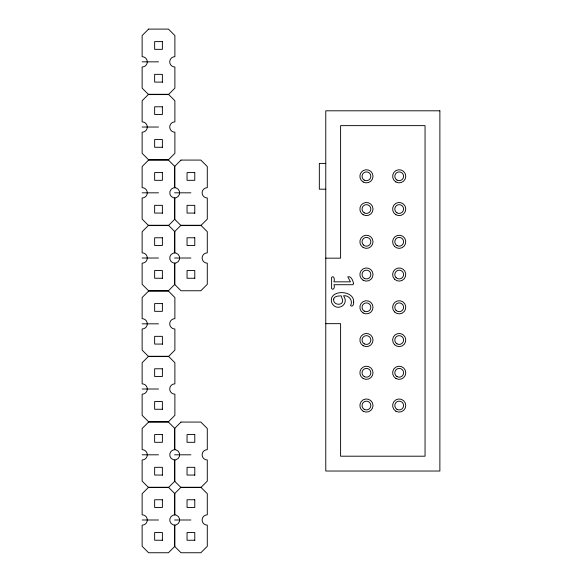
<?xml version="1.0" encoding="UTF-8"?>
<svg xmlns="http://www.w3.org/2000/svg" width="582" height="582" viewBox="0 0 582 582"><rect width="100%" height="100%" fill="white"/><g stroke="black" fill="none" stroke-linecap="round" stroke-linejoin="round"><path stroke-width="0.87" d="M142.139 61.845L158.515 61.845M162.378 82.091L154.645 82.091L154.645 74.351L162.378 74.351L162.378 82.36M142.139 127.036L158.515 127.036M162.378 147.275L154.645 147.275L154.645 139.542L162.378 139.542L162.378 147.544M325.775 163.404L319.329 163.404L319.329 189.194L325.775 189.194M142.139 192.824L158.515 192.824M174.542 192.824L190.911 192.824M162.378 213.07L154.645 213.07L154.645 205.33L162.378 205.33L162.378 213.339M194.781 213.07L187.048 213.07L187.048 205.33L194.781 205.33L194.781 213.339M142.139 258.015L158.515 258.015M174.542 258.015L190.911 258.015M325.775 258.168L340.601 258.168L340.601 125.632L425.049 125.632L425.049 456.201L340.601 456.201L340.601 323.665L325.775 323.665M162.378 278.254L154.645 278.254L154.645 270.521L162.378 270.521L162.378 278.523M194.781 278.254L187.048 278.254L187.048 270.521L194.781 270.521L194.781 278.523M142.139 323.832L158.515 323.832M162.378 344.071L154.645 344.071L154.645 336.338L162.378 336.338L162.378 344.348M142.139 389.016L158.515 389.016M162.378 409.262L154.645 409.262L154.645 401.522L162.378 401.522L162.378 409.532M142.139 454.811L158.515 454.811M174.542 454.811L190.911 454.811M162.378 475.05L154.645 475.05L154.645 467.317L162.378 467.317L162.378 475.327M194.781 475.05L187.048 475.05L187.048 467.317L194.781 467.317L194.781 475.327M142.139 519.995L158.515 519.995M174.542 519.995L190.911 519.995M162.378 540.242L154.645 540.242L154.645 532.501L162.378 532.501L162.378 540.511M194.781 540.242L187.048 540.242L187.048 532.501L194.781 532.501L194.781 540.511M353.478 283.376L353.012 284.722L333.923 284.722C335.079 286.562 333.813 290.949 331.609 288.65L331.609 277.301C334.184 274.864 334.861 280.051 333.923 281.834L350.444 281.834L347.818 276.814C351.048 275.621 353.085 280.808 353.478 283.376M353.63 301.942C354.096 303.768 352.677 307.587 350.575 305.637C353.216 300.69 349.098 295.023 343.526 295.78C349.913 304.662 336.694 312.272 331.9 303.106C327.077 289.443 354.307 289.21 353.63 301.942M333.712 299.09C332.649 303.331 338.368 305.666 341.496 303.418L342.347 302.211L342.653 300.348L341.227 295.831L337.596 296.107L335.254 296.915A3.114 3.114 0 0 0 333.712 299.09M148.585 29.1L142.139 35.546L142.139 56.694A5.158 5.158 0 0 1 147.297 61.845A5.158 5.158 0 0 1 142.139 67.003L142.139 88.151L148.585 94.597L168.438 94.597L174.884 88.151L174.884 67.003A5.158 5.158 0 0 1 169.726 61.845A5.158 5.158 0 0 1 174.884 56.694L174.884 35.546L168.438 29.1L148.585 29.1M148.585 94.284L142.139 100.73L142.139 121.878A5.158 5.158 0 0 1 147.297 127.036A5.158 5.158 0 0 1 142.139 132.194L142.139 153.335L148.585 159.781L168.438 159.781L174.884 153.335L174.884 132.194A5.158 5.158 0 0 1 169.726 127.036A5.158 5.158 0 0 1 174.884 121.878L174.884 100.73L168.438 94.284L148.585 94.284M148.585 160.079L142.139 166.525L142.139 187.673A5.158 5.158 0 0 1 147.297 192.824A5.158 5.158 0 0 1 142.139 197.982L142.139 219.13L148.585 225.576L168.438 225.576L174.884 219.13L174.884 197.982L173.552 197.807A5.158 5.158 0 0 1 173.552 187.848L174.884 187.673L174.884 166.525L168.438 160.079L148.585 160.079M180.987 160.079L174.542 166.525L174.542 187.673L175.873 187.848A5.158 5.158 0 0 1 175.873 197.807L174.542 197.982L174.542 219.13L180.987 225.576L200.841 225.576L207.287 219.13L207.287 197.982A5.158 5.158 0 0 1 202.129 192.824A5.158 5.158 0 0 1 207.287 187.673L207.287 166.525L200.841 160.079L180.987 160.079M148.585 225.263L142.139 231.709L142.139 252.857A5.158 5.158 0 0 1 147.297 258.015A5.158 5.158 0 0 1 142.139 263.173L142.139 284.314L148.585 290.76L168.438 290.76L174.884 284.314L174.884 263.173L173.552 262.999A5.158 5.158 0 0 1 173.552 253.032L174.884 252.857L174.884 231.709L168.438 225.263L148.585 225.263M180.987 225.263L174.542 231.709L174.542 252.857L175.873 253.032A5.158 5.158 0 0 1 175.873 262.999L174.542 263.173L174.542 284.314L180.987 290.76L200.841 290.76L207.287 284.314L207.287 263.173A5.158 5.158 0 0 1 202.129 258.015A5.158 5.158 0 0 1 207.287 252.857L207.287 231.709L200.841 225.263L180.987 225.263M148.585 291.087L142.139 297.533L142.139 318.674A5.158 5.158 0 0 1 147.297 323.832A5.158 5.158 0 0 1 142.139 328.99L142.139 350.131L148.585 356.577L168.438 356.577L174.884 350.131L174.884 328.99A5.158 5.158 0 0 1 169.726 323.832A5.158 5.158 0 0 1 174.884 318.674L174.884 297.533L168.438 291.087L148.585 291.087M148.585 356.271L142.139 362.717L142.139 383.858A5.158 5.158 0 0 1 147.297 389.016A5.158 5.158 0 0 1 142.139 394.174L142.139 415.322L148.585 421.768L168.438 421.768L174.884 415.322L174.884 394.174A5.158 5.158 0 0 1 169.726 389.016A5.158 5.158 0 0 1 174.884 383.858L174.884 362.717L168.438 356.271L148.585 356.271M148.585 422.066L142.139 428.512L142.139 449.653A5.158 5.158 0 0 1 147.297 454.811A5.158 5.158 0 0 1 142.139 459.969L142.139 481.11L148.585 487.556L168.438 487.556L174.884 481.11L174.884 459.969L173.552 459.795A5.158 5.158 0 0 1 173.552 449.828L174.884 449.653L174.884 428.512L168.438 422.066L148.585 422.066M180.987 422.066L174.542 428.512L174.542 449.653L175.873 449.828A5.158 5.158 0 0 1 175.873 459.795L174.542 459.969L174.542 481.11L180.987 487.556L200.841 487.556L207.287 481.11L207.287 459.969A5.158 5.158 0 0 1 202.129 454.811A5.158 5.158 0 0 1 207.287 449.653L207.287 428.512L200.841 422.066L180.987 422.066M148.585 487.25L142.139 493.696L142.139 514.837A5.158 5.158 0 0 1 147.297 519.995A5.158 5.158 0 0 1 142.139 525.153L142.139 546.302L148.585 552.747L168.438 552.747L174.884 546.302L174.884 525.153L173.552 524.979A5.158 5.158 0 0 1 173.552 515.019L174.884 514.837L174.884 493.696L168.438 487.25L148.585 487.25M180.987 487.25L174.542 493.696L174.542 514.837L175.873 515.019A5.158 5.158 0 0 1 175.873 524.979L174.542 525.153L174.542 546.302L180.987 552.747L200.841 552.747L207.287 546.302L207.287 525.153A5.158 5.158 0 0 1 202.129 519.995A5.158 5.158 0 0 1 207.287 514.837L207.287 493.696L200.841 487.25L180.987 487.25M162.378 41.606L154.645 41.606L154.645 49.339L162.378 49.339L162.378 41.606M162.378 106.79L154.645 106.79L154.645 114.53L162.378 114.53L162.378 106.79M439.876 110.806L325.775 110.806L325.775 471.027L439.876 471.027L439.876 110.806M162.378 172.585L154.645 172.585L154.645 180.318L162.378 180.318L162.378 172.585M194.781 172.585L187.048 172.585L187.048 180.318L194.781 180.318L194.781 172.585M162.378 237.769L154.645 237.769L154.645 245.509L162.378 245.509L162.378 237.769M194.781 237.769L187.048 237.769L187.048 245.509L194.781 245.509L194.781 237.769M162.378 303.593L154.645 303.593L154.645 311.326L162.378 311.326L162.378 303.593M162.378 368.777L154.645 368.777L154.645 376.51L162.378 376.51L162.378 368.777M162.378 434.572L154.645 434.572L154.645 442.305L162.378 442.305L162.378 434.572M194.781 434.572L187.048 434.572L187.048 442.305L194.781 442.305L194.781 434.572M162.378 499.756L154.645 499.756L154.645 507.489L162.378 507.489L162.378 499.756M194.781 499.756L187.048 499.756L187.048 507.489L194.781 507.489L194.781 499.756M394.545 311.937A6.577 6.577 0 0 0 405.552 308.991A6.577 6.577 0 0 0 397.499 300.938A6.577 6.577 0 0 0 394.545 311.937M395.913 181.991A6.577 6.577 0 0 0 405.77 176.295A6.577 6.577 0 0 0 395.913 170.606A6.577 6.577 0 0 0 395.913 181.991M363.161 181.991A6.577 6.577 0 0 0 373.026 176.295A6.577 6.577 0 0 0 363.161 170.606A6.577 6.577 0 0 0 363.161 181.991M364.245 180.114A4.409 4.409 0 0 0 370.858 176.295A4.409 4.409 0 0 0 364.245 172.483A4.409 4.409 0 0 0 364.245 180.114M396.997 180.114A4.409 4.409 0 0 0 403.602 176.295A4.409 4.409 0 0 0 396.997 172.483A4.409 4.409 0 0 0 396.997 180.114M395.913 214.743A6.577 6.577 0 0 0 405.77 209.047A6.577 6.577 0 0 0 395.913 203.351A6.577 6.577 0 0 0 395.913 214.743M363.161 214.743A6.577 6.577 0 0 0 373.026 209.047A6.577 6.577 0 0 0 363.161 203.351A6.577 6.577 0 0 0 363.161 214.743M364.245 212.859A4.409 4.409 0 0 0 370.858 209.047A4.409 4.409 0 0 0 364.245 205.228A4.409 4.409 0 0 0 364.245 212.859M396.997 212.859A4.409 4.409 0 0 0 403.602 209.047A4.409 4.409 0 0 0 396.997 205.228A4.409 4.409 0 0 0 396.997 212.859M394.545 246.441A6.577 6.577 0 0 0 405.552 243.494A6.577 6.577 0 0 0 397.499 235.441A6.577 6.577 0 0 0 394.545 246.441M363.161 247.488A6.577 6.577 0 0 0 373.026 241.792A6.577 6.577 0 0 0 363.161 236.103A6.577 6.577 0 0 0 363.161 247.488M363.335 244.913A4.409 4.409 0 0 0 370.705 242.934A4.409 4.409 0 0 0 365.307 237.536A4.409 4.409 0 0 0 363.335 244.913M396.997 245.611A4.409 4.409 0 0 0 403.602 241.792A4.409 4.409 0 0 0 396.997 237.98A4.409 4.409 0 0 0 396.997 245.611M394.545 279.193A6.577 6.577 0 0 0 405.552 276.246A6.577 6.577 0 0 0 397.499 268.193A6.577 6.577 0 0 0 394.545 279.193M363.161 280.24A6.577 6.577 0 0 0 373.026 274.544A6.577 6.577 0 0 0 363.161 268.848A6.577 6.577 0 0 0 363.161 280.24M364.245 278.356A4.409 4.409 0 0 0 370.858 274.544A4.409 4.409 0 0 0 364.245 270.725A4.409 4.409 0 0 0 364.245 278.356M396.08 277.658A4.409 4.409 0 0 0 403.45 275.679A4.409 4.409 0 0 0 398.059 270.288A4.409 4.409 0 0 0 396.08 277.658M395.913 411.227A6.577 6.577 0 0 0 405.77 405.538A6.577 6.577 0 0 0 395.913 399.841A6.577 6.577 0 0 0 395.913 411.227M363.161 411.227A6.577 6.577 0 0 0 373.026 405.538A6.577 6.577 0 0 0 363.161 399.841A6.577 6.577 0 0 0 363.161 411.227M364.245 409.35A4.409 4.409 0 0 0 370.858 405.538A4.409 4.409 0 0 0 364.245 401.718A4.409 4.409 0 0 0 364.245 409.35M396.997 409.35A4.409 4.409 0 0 0 403.602 405.538A4.409 4.409 0 0 0 396.997 401.718A4.409 4.409 0 0 0 396.997 409.35M395.913 378.482A6.577 6.577 0 0 0 405.77 372.786A6.577 6.577 0 0 0 395.913 367.089A6.577 6.577 0 0 0 395.913 378.482M363.161 378.482A6.577 6.577 0 0 0 373.026 372.786A6.577 6.577 0 0 0 363.161 367.089A6.577 6.577 0 0 0 363.161 378.482M364.245 376.605A4.409 4.409 0 0 0 370.858 372.786A4.409 4.409 0 0 0 364.245 368.973A4.409 4.409 0 0 0 364.245 376.605M396.997 376.605A4.409 4.409 0 0 0 403.602 372.786A4.409 4.409 0 0 0 396.997 368.973A4.409 4.409 0 0 0 396.997 376.605M394.545 344.69A6.577 6.577 0 0 0 405.552 341.743A6.577 6.577 0 0 0 397.499 333.69A6.577 6.577 0 0 0 394.545 344.69M363.161 345.73A6.577 6.577 0 0 0 373.026 340.041A6.577 6.577 0 0 0 363.161 334.344A6.577 6.577 0 0 0 363.161 345.73M364.245 343.853A4.409 4.409 0 0 0 370.858 340.041A4.409 4.409 0 0 0 364.245 336.221A4.409 4.409 0 0 0 364.245 343.853M396.997 343.853A4.409 4.409 0 0 0 403.602 340.041A4.409 4.409 0 0 0 396.997 336.221A4.409 4.409 0 0 0 396.997 343.853M363.161 312.985A6.577 6.577 0 0 0 373.026 307.289A6.577 6.577 0 0 0 363.161 301.592A6.577 6.577 0 0 0 363.161 312.985M364.245 311.108A4.409 4.409 0 0 0 370.858 307.289A4.409 4.409 0 0 0 364.245 303.477A4.409 4.409 0 0 0 364.245 311.108M396.08 310.402A4.409 4.409 0 0 0 403.45 308.431A4.409 4.409 0 0 0 398.059 303.033A4.409 4.409 0 0 0 396.08 310.402"/></g></svg>
